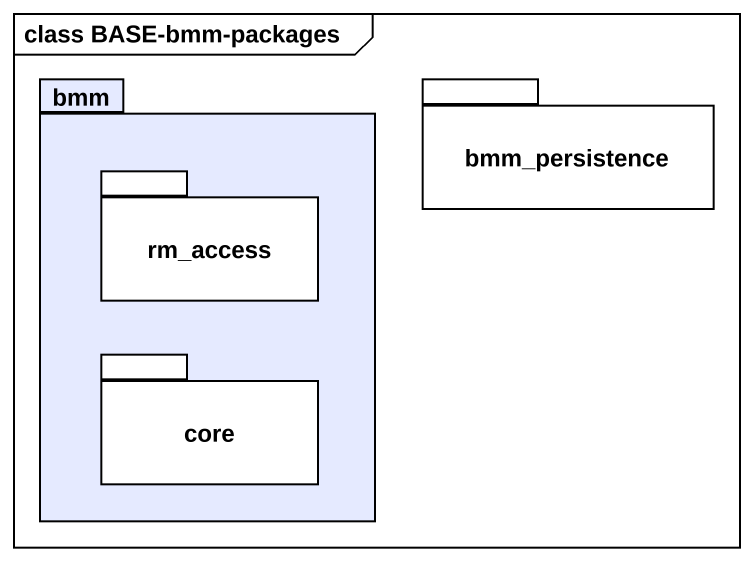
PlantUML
@startuml
mainframe class BASE-bmm-packages
package bmm #E5EAFF {
  package rm_access {
  }
  package core {
  }
}
package bmm_persistence {
}
@enduml
